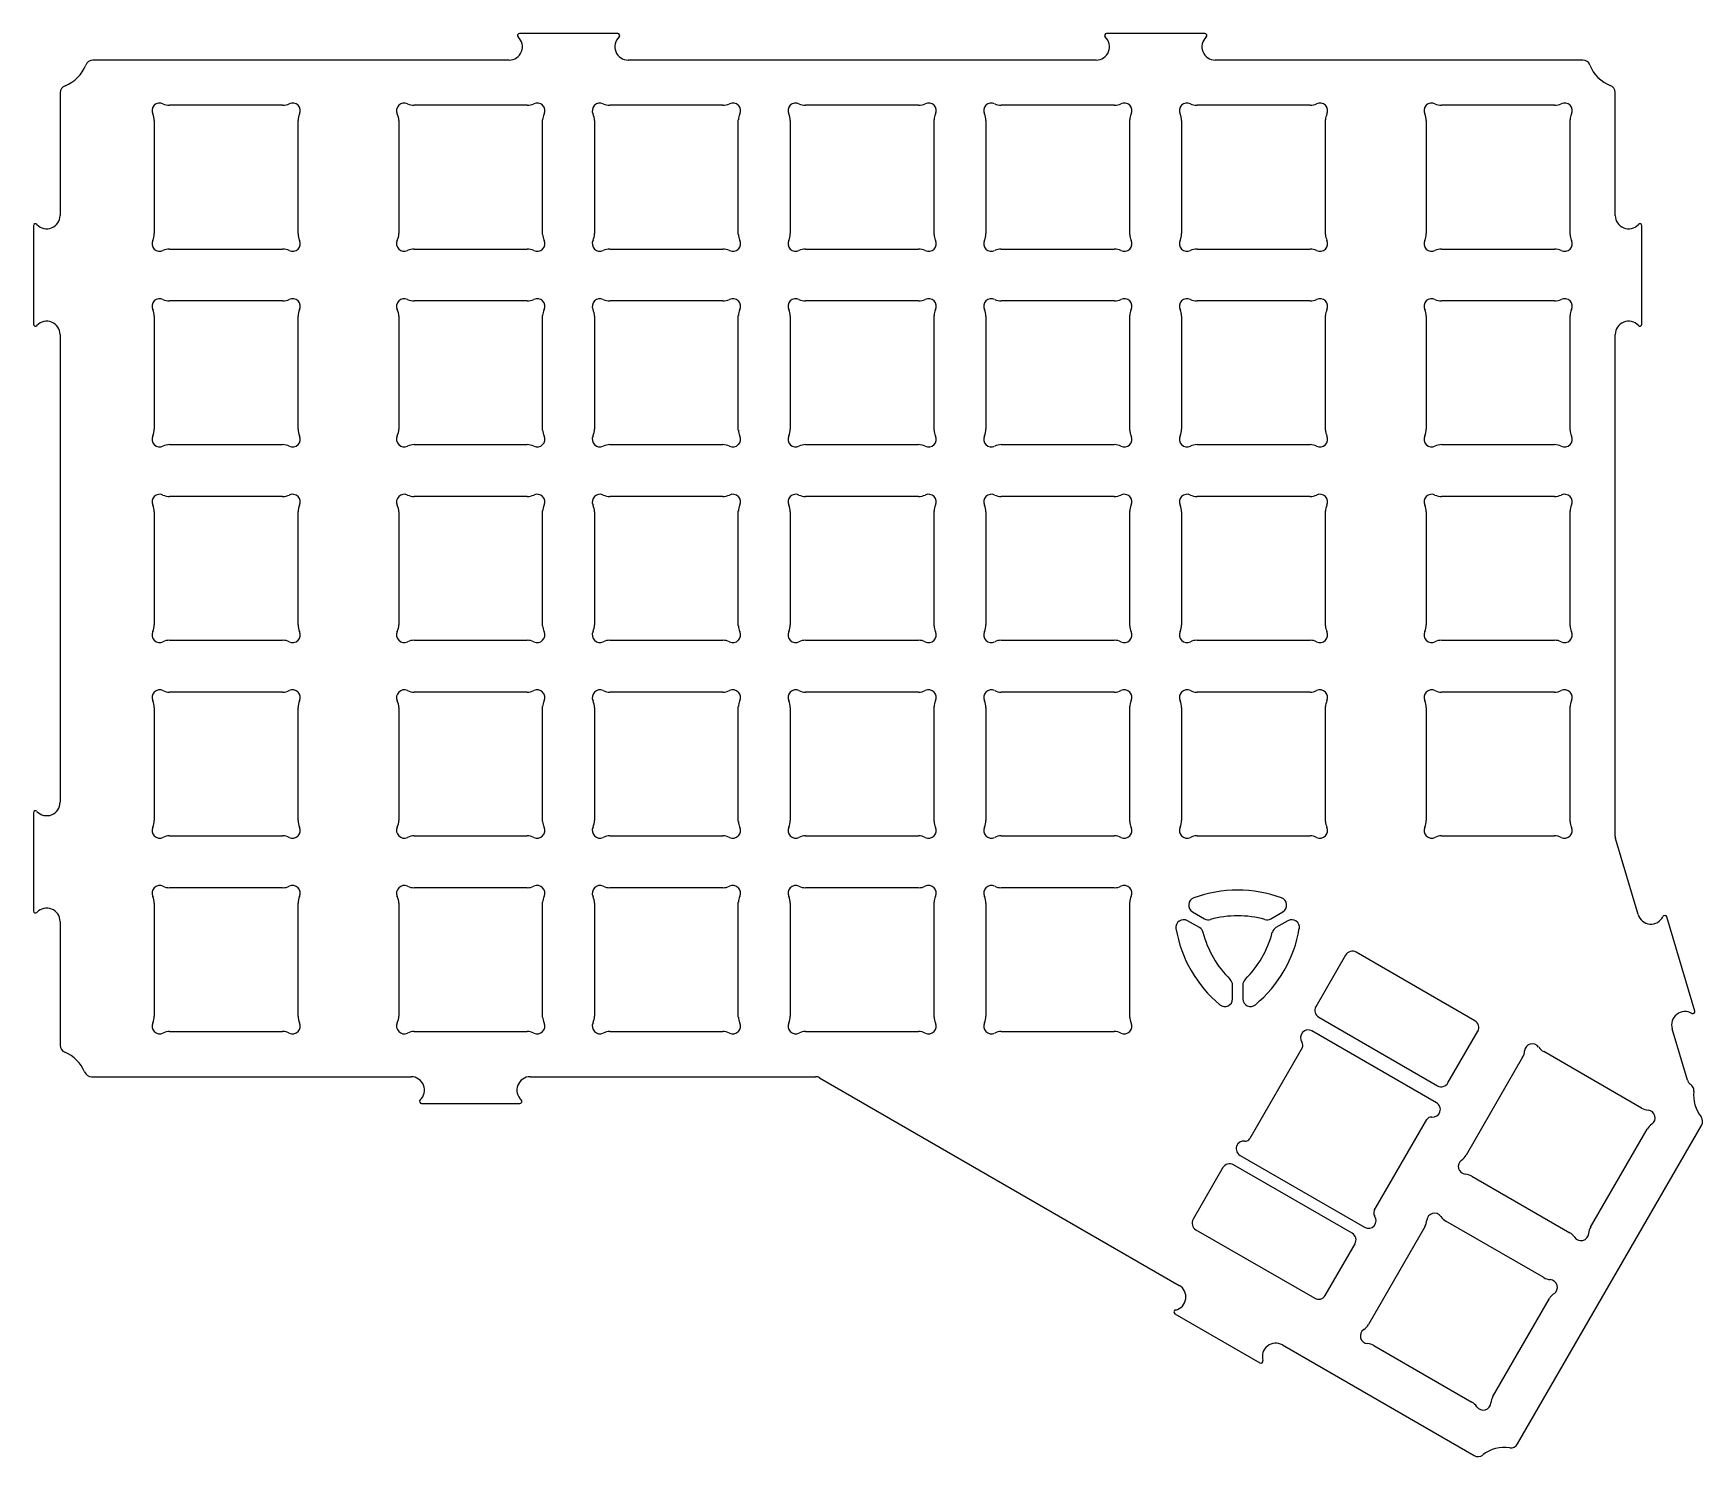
# Model space of a CAD drawing. Header units: millimetres. Extents: x -12 to 151, y -132 to 7.
import ezdxf

# ---------------------------------------------------------------- set-up
doc = ezdxf.new("R2010")
doc.units = ezdxf.units.MM

msp = doc.modelspace()

# ---------------------------------------------------------------- linework, layer by layer
at = {"color": 7, "linetype": 'Continuous', "lineweight": 25}
for p, q in [((45.12, 7), (35.56, 7)), ((102.27, 7), (92.71, 7)), ((34.54, 4.4), (-5.96, 4.4)), ((91.69, 4.4), (46.14, 4.4)), ((139.06, 4.4), (103.29, 4.4)), ((-9.16, 1.2), (-9.16, -10.73)), ((12.5, 0), (1.5, 0)), ((36.31, 0), (25.31, 0)), ((55.36, 0), (44.36, 0)), ((74.41, 0), (63.41, 0)), ((93.46, 0), (82.46, 0)), ((112.51, 0), (101.51, 0)), ((136.32, 0), (125.32, 0)), ((142.22, -10.73), (142.22, 1.23)), ((0, -1.5), (0, -12.5)), ((14, -12.5), (14, -1.5)), ((23.81, -1.5), (23.81, -12.5)), ((37.81, 0), (37.81, 0)), ((37.81, 0), (37.81, 0)), ((37.81, -12.59), (37.81, -1.41)), ((42.86, -1.5), (42.86, -12.5)), ((56.86, 0), (56.86, 0)), ((56.86, 0), (56.86, 0)), ((56.86, -12.59), (56.86, -1.41)), ((61.91, -1.5), (61.91, -12.5)), ((75.91, 0), (75.91, 0)), ((75.91, 0), (75.91, 0)), ((75.91, -12.59), (75.91, -1.41)), ((80.96, -1.5), (80.96, -12.5)), ((94.96, 0), (94.96, 0)), ((94.96, 0), (94.96, 0)), ((94.96, -12.59), (94.96, -1.41)), ((100.01, -1.5), (100.01, -12.5)), ((114.01, 0), (114.01, 0)), ((114.01, 0), (114.01, 0)), ((114.01, -12.59), (114.01, -1.41)), ((123.82, -1.5), (123.82, -12.5)), ((137.82, 0), (137.82, 0)), ((137.82, 0), (137.82, 0)), ((137.82, -12.59), (137.82, -1.41)), ((-11.76, -11.74), (-11.76, -21.31)), ((144.82, -21.31), (144.82, -11.74)), ((1.5, -14), (12.5, -14)), ((25.31, -14), (36.31, -14)), ((37.81, -14), (37.81, -14)), ((37.81, -14), (37.81, -14)), ((44.36, -14), (55.36, -14)), ((56.86, -14), (56.86, -14)), ((56.86, -14), (56.86, -14)), ((63.41, -14), (74.41, -14)), ((75.91, -14), (75.91, -14)), ((75.91, -14), (75.91, -14)), ((82.46, -14), (93.46, -14)), ((94.96, -14), (94.96, -14)), ((94.96, -14), (94.96, -14)), ((101.51, -14), (112.51, -14)), ((114.01, -14), (114.01, -14)), ((114.01, -14), (114.01, -14)), ((125.32, -14), (136.32, -14)), ((137.82, -14), (137.82, -14)), ((137.82, -14), (137.82, -14)), ((12.5, -19.05), (1.5, -19.05)), ((36.31, -19.05), (25.31, -19.05)), ((37.81, -19.05), (37.81, -19.05)), ((37.81, -19.05), (37.81, -19.05)), ((55.36, -19.05), (44.36, -19.05)), ((56.86, -19.05), (56.86, -19.05)), ((56.86, -19.05), (56.86, -19.05)), ((74.41, -19.05), (63.41, -19.05)), ((75.91, -19.05), (75.91, -19.05)), ((75.91, -19.05), (75.91, -19.05)), ((93.46, -19.05), (82.46, -19.05)), ((94.96, -19.05), (94.96, -19.05)), ((94.96, -19.05), (94.96, -19.05)), ((112.51, -19.05), (101.51, -19.05)), ((114.01, -19.05), (114.01, -19.05)), ((114.01, -19.05), (114.01, -19.05)), ((136.32, -19.05), (125.32, -19.05)), ((137.82, -19.05), (137.82, -19.05)), ((137.82, -19.05), (137.82, -19.05)), ((0, -20.55), (0, -31.55)), ((14, -31.55), (14, -20.55)), ((23.81, -20.55), (23.81, -31.55)), ((37.81, -31.64), (37.81, -20.46)), ((42.86, -20.55), (42.86, -31.55)), ((56.86, -31.64), (56.86, -20.46)), ((61.91, -20.55), (61.91, -31.55)), ((75.91, -31.64), (75.91, -20.46)), ((80.96, -20.55), (80.96, -31.55)), ((94.96, -31.64), (94.96, -20.46)), ((100.01, -20.55), (100.01, -31.55)), ((114.01, -31.64), (114.01, -20.46)), ((123.82, -20.55), (123.82, -31.55)), ((137.82, -31.64), (137.82, -20.46)), ((-9.16, -22.33), (-9.16, -67.88)), ((142.22, -71.19), (142.22, -22.33)), ((1.5, -33.05), (12.5, -33.05)), ((25.31, -33.05), (36.31, -33.05)), ((37.81, -33.05), (37.81, -33.05)), ((37.81, -33.05), (37.81, -33.05)), ((44.36, -33.05), (55.36, -33.05)), ((56.86, -33.05), (56.86, -33.05)), ((56.86, -33.05), (56.86, -33.05)), ((63.41, -33.05), (74.41, -33.05)), ((75.91, -33.05), (75.91, -33.05)), ((75.91, -33.05), (75.91, -33.05)), ((82.46, -33.05), (93.46, -33.05)), ((94.96, -33.05), (94.96, -33.05)), ((94.96, -33.05), (94.96, -33.05)), ((101.51, -33.05), (112.51, -33.05)), ((114.01, -33.05), (114.01, -33.05)), ((114.01, -33.05), (114.01, -33.05)), ((125.32, -33.05), (136.32, -33.05)), ((137.82, -33.05), (137.82, -33.05)), ((137.82, -33.05), (137.82, -33.05)), ((12.5, -38.1), (1.5, -38.1)), ((36.31, -38.1), (25.31, -38.1)), ((37.81, -38.1), (37.81, -38.1)), ((37.81, -38.1), (37.81, -38.1)), ((55.36, -38.1), (44.36, -38.1)), ((56.86, -38.1), (56.86, -38.1)), ((56.86, -38.1), (56.86, -38.1)), ((74.41, -38.1), (63.41, -38.1)), ((75.91, -38.1), (75.91, -38.1)), ((75.91, -38.1), (75.91, -38.1)), ((93.46, -38.1), (82.46, -38.1)), ((94.96, -38.1), (94.96, -38.1)), ((94.96, -38.1), (94.96, -38.1)), ((112.51, -38.1), (101.51, -38.1)), ((114.01, -38.1), (114.01, -38.1)), ((114.01, -38.1), (114.01, -38.1)), ((136.32, -38.1), (125.32, -38.1)), ((137.82, -38.1), (137.82, -38.1)), ((137.82, -38.1), (137.82, -38.1)), ((0, -39.6), (0, -50.6)), ((14, -50.6), (14, -39.6)), ((23.81, -39.6), (23.81, -50.6)), ((37.81, -50.69), (37.81, -39.51)), ((42.86, -39.6), (42.86, -50.6)), ((56.86, -50.69), (56.86, -39.51)), ((61.91, -39.6), (61.91, -50.6)), ((75.91, -50.69), (75.91, -39.51)), ((80.96, -39.6), (80.96, -50.6)), ((94.96, -50.69), (94.96, -39.51)), ((100.01, -39.6), (100.01, -50.6)), ((114.01, -50.69), (114.01, -39.51)), ((123.82, -39.6), (123.82, -50.6)), ((137.82, -50.69), (137.82, -39.51)), ((1.5, -52.1), (12.5, -52.1)), ((25.31, -52.1), (36.31, -52.1)), ((37.81, -52.1), (37.81, -52.1)), ((37.81, -52.1), (37.81, -52.1)), ((44.36, -52.1), (55.36, -52.1)), ((56.86, -52.1), (56.86, -52.1)), ((56.86, -52.1), (56.86, -52.1)), ((63.41, -52.1), (74.41, -52.1)), ((75.91, -52.1), (75.91, -52.1)), ((75.91, -52.1), (75.91, -52.1)), ((82.46, -52.1), (93.46, -52.1)), ((94.96, -52.1), (94.96, -52.1)), ((94.96, -52.1), (94.96, -52.1)), ((101.51, -52.1), (112.51, -52.1)), ((114.01, -52.1), (114.01, -52.1)), ((114.01, -52.1), (114.01, -52.1)), ((125.32, -52.1), (136.32, -52.1)), ((137.82, -52.1), (137.82, -52.1)), ((137.82, -52.1), (137.82, -52.1)), ((12.5, -57.15), (1.5, -57.15)), ((36.31, -57.15), (25.31, -57.15)), ((37.81, -57.15), (37.81, -57.15)), ((37.81, -57.15), (37.81, -57.15)), ((55.36, -57.15), (44.36, -57.15)), ((56.86, -57.15), (56.86, -57.15)), ((56.86, -57.15), (56.86, -57.15)), ((74.41, -57.15), (63.41, -57.15)), ((75.91, -57.15), (75.91, -57.15)), ((75.91, -57.15), (75.91, -57.15)), ((93.46, -57.15), (82.46, -57.15)), ((94.96, -57.15), (94.96, -57.15)), ((94.96, -57.15), (94.96, -57.15)), ((112.51, -57.15), (101.51, -57.15)), ((114.01, -57.15), (114.01, -57.15)), ((114.01, -57.15), (114.01, -57.15)), ((136.32, -57.15), (125.32, -57.15)), ((137.82, -57.15), (137.82, -57.15)), ((137.82, -57.15), (137.82, -57.15)), ((0, -58.65), (0, -69.65)), ((14, -69.65), (14, -58.65)), ((23.81, -58.65), (23.81, -69.65)), ((37.81, -69.74), (37.81, -58.56)), ((42.86, -58.65), (42.86, -69.65)), ((56.86, -69.74), (56.86, -58.56)), ((61.91, -58.65), (61.91, -69.65)), ((75.91, -69.74), (75.91, -58.56)), ((80.96, -58.65), (80.96, -69.65)), ((94.96, -69.74), (94.96, -58.56)), ((100.01, -58.65), (100.01, -69.65)), ((114.01, -69.74), (114.01, -58.56)), ((123.82, -58.65), (123.82, -69.65)), ((137.82, -69.74), (137.82, -58.56)), ((-11.76, -68.89), (-11.76, -78.46)), ((1.5, -71.15), (12.5, -71.15)), ((25.31, -71.15), (36.31, -71.15)), ((37.81, -71.15), (37.81, -71.15)), ((37.81, -71.15), (37.81, -71.15)), ((44.36, -71.15), (55.36, -71.15)), ((56.86, -71.15), (56.86, -71.15)), ((56.86, -71.15), (56.86, -71.15)), ((63.41, -71.15), (74.41, -71.15)), ((75.91, -71.15), (75.91, -71.15)), ((75.91, -71.15), (75.91, -71.15)), ((82.46, -71.15), (93.46, -71.15)), ((94.96, -71.15), (94.96, -71.15)), ((94.96, -71.15), (94.96, -71.15)), ((101.51, -71.15), (112.51, -71.15)), ((114.01, -71.15), (114.01, -71.15)), ((114.01, -71.15), (114.01, -71.15)), ((125.32, -71.15), (136.32, -71.15)), ((137.82, -71.15), (137.82, -71.15)), ((137.82, -71.15), (137.82, -71.15)), ((144.46, -78.81), (142.26, -71.41)), ((12.5, -76.2), (1.5, -76.2)), ((36.31, -76.2), (25.31, -76.2)), ((37.81, -76.2), (37.81, -76.2)), ((37.81, -76.2), (37.81, -76.2)), ((55.36, -76.2), (44.36, -76.2)), ((56.86, -76.2), (56.86, -76.2)), ((56.86, -76.2), (56.86, -76.2)), ((74.41, -76.2), (63.41, -76.2)), ((75.91, -76.2), (75.91, -76.2)), ((75.91, -76.2), (75.91, -76.2)), ((93.46, -76.2), (82.46, -76.2)), ((94.96, -76.2), (94.96, -76.2)), ((94.96, -76.2), (94.96, -76.2)), ((0, -77.7), (0, -88.7)), ((14, -88.7), (14, -77.7)), ((23.81, -77.7), (23.81, -88.7)), ((37.81, -88.79), (37.81, -77.61)), ((42.86, -77.7), (42.86, -88.7)), ((56.86, -88.79), (56.86, -77.61)), ((61.91, -77.7), (61.91, -88.7)), ((75.91, -88.79), (75.91, -77.61)), ((80.96, -77.7), (80.96, -88.7)), ((94.96, -88.79), (94.96, -77.61)), ((-9.16, -79.48), (-9.16, -91.53)), ((101.74, -80.08), (100.57, -79.41)), ((101.07, -78.54), (102.24, -79.21)), ((108.69, -79.21), (109.86, -78.54)), ((110.36, -79.41), (109.19, -80.08)), ((149.97, -88.21), (147.24, -79.04)), ((115.98, -82.76), (113.08, -87.78)), ((128.57, -89.16), (117.01, -82.48)), ((104.97, -87.02), (104.97, -85.67)), ((105.97, -85.67), (105.97, -87.02)), ((113.36, -88.8), (124.92, -95.48)), ((1.5, -90.2), (12.5, -90.2)), ((25.31, -90.2), (36.31, -90.2)), ((37.81, -90.2), (37.81, -90.2)), ((37.81, -90.2), (37.81, -90.2)), ((44.36, -90.2), (55.36, -90.2)), ((56.86, -90.2), (56.86, -90.2)), ((56.86, -90.2), (56.86, -90.2)), ((63.41, -90.2), (74.41, -90.2)), ((75.91, -90.2), (75.91, -90.2)), ((75.91, -90.2), (75.91, -90.2)), ((82.46, -90.2), (93.46, -90.2)), ((94.96, -90.2), (94.96, -90.2)), ((94.96, -90.2), (94.96, -90.2)), ((124.82, -97.14), (112.7, -90.14)), ((125.94, -95.2), (128.84, -90.18)), ((149.25, -94.93), (147.77, -89.93)), ((111.75, -91.78), (106.65, -100.62)), ((144.79, -97.66), (135.26, -92.16)), ((133.21, -92.71), (127.71, -102.24)), ((-6.09, -94.6), (25.01, -94.6)), ((36.61, -94.6), (64.38, -94.6)), ((64.75, -94.7), (99.78, -114.92)), ((26.03, -97.2), (35.59, -97.2)), ((118.77, -107.62), (123.88, -98.78)), ((132.72, -130.36), (150.63, -99.35)), ((139.83, -109.24), (145.33, -99.71)), ((105.7, -102.26), (117.82, -109.26)), ((104.03, -103.45), (101.13, -108.48)), ((116.62, -109.85), (105.06, -103.18)), ((128.26, -104.29), (137.79, -109.79)), ((135.26, -114.16), (125.73, -108.66)), ((101.41, -109.5), (112.97, -116.18)), ((123.69, -109.21), (118.19, -118.74)), ((113.99, -115.9), (116.89, -110.88)), ((130.31, -125.74), (135.81, -116.21)), ((99.36, -117.68), (107.64, -122.46)), ((109.82, -120.72), (128.48, -131.5)), ((118.73, -120.79), (128.26, -126.29))]:
    msp.add_line(p, q, dxfattribs=at)
for centre, radius, start, end in [((34.54, 5.7), 1.3, 270, 47.1666), ((35.56, 6.8), 0.2, 90, 227.1666), ((46.14, 5.7), 1.3, 132.8334, 270), ((45.12, 6.8), 0.2, 312.8334, 90), ((91.69, 5.7), 1.3, 270, 47.1666), ((92.71, 6.8), 0.2, 90, 227.1666), ((103.29, 5.7), 1.3, 132.8334, 270), ((102.27, 6.8), 0.2, 312.8334, 90), ((-9.9, 5.13), 3.45, 290.6764, 339.3767), ((-5.96, 3.65), 0.75, 90, 159.3767), ((139.06, 3.65), 0.75, 20.9946, 90), ((142.98, 5.15), 3.45, 200.9946, 249.0054), ((-8.41, 1.2), 0.75, 110.6764, 180), ((141.47, 1.23), 0.75, 0, 69.0054), ((0.53, -0.53), 0.75, 64.4712, 205.5288), ((1.5, 1.5), 1.5, 244.4712, 270), ((12.5, 1.5), 1.5, 270, 295.5288), ((13.47, -0.53), 0.75, 334.4712, 115.5288), ((24.34, -0.53), 0.75, 64.4712, 205.5288), ((25.31, 1.5), 1.5, 244.4712, 270), ((36.31, 1.5), 1.5, 270, 295.5288), ((37.28, -0.53), 0.75, 45, 115.5288), ((43.39, -0.53), 0.75, 64.4712, 205.5288), ((44.36, 1.5), 1.5, 244.4712, 270), ((55.36, 1.5), 1.5, 270, 295.5288), ((56.33, -0.53), 0.75, 45, 115.5288), ((62.44, -0.53), 0.75, 64.4712, 205.5288), ((63.41, 1.5), 1.5, 244.4712, 270), ((74.41, 1.5), 1.5, 270, 295.5288), ((75.38, -0.53), 0.75, 45, 115.5288), ((81.49, -0.53), 0.75, 64.4712, 205.5288), ((82.46, 1.5), 1.5, 244.4712, 270), ((93.46, 1.5), 1.5, 270, 295.5288), ((94.43, -0.53), 0.75, 45, 115.5288), ((100.54, -0.53), 0.75, 64.4712, 205.5288), ((101.51, 1.5), 1.5, 244.4712, 270), ((112.51, 1.5), 1.5, 270, 295.5288), ((113.48, -0.53), 0.75, 45, 115.5288), ((124.35, -0.53), 0.75, 64.4712, 205.5288), ((125.32, 1.5), 1.5, 244.4712, 270), ((136.32, 1.5), 1.5, 270, 295.5288), ((137.29, -0.53), 0.75, 45, 115.5288), ((-1.5, -1.5), 1.5, 0, 25.5288), ((15.5, -1.5), 1.5, 154.4712, 180), ((22.31, -1.5), 1.5, 0, 25.5288), ((37.28, -0.53), 0.75, 334.4712, 44.7293), ((39.31, -1.5), 1.5, 154.4712, 176.6916), ((41.36, -1.5), 1.5, 0, 25.5288), ((56.33, -0.53), 0.75, 334.4712, 44.7293), ((58.36, -1.5), 1.5, 154.4712, 176.6916), ((60.41, -1.5), 1.5, 0, 25.5288), ((75.38, -0.53), 0.75, 334.4712, 44.7293), ((77.41, -1.5), 1.5, 154.4712, 176.6916), ((79.46, -1.5), 1.5, 360, 25.5288), ((94.43, -0.53), 0.75, 334.4712, 44.7293), ((96.46, -1.5), 1.5, 154.4712, 176.6916), ((98.51, -1.5), 1.5, 360, 25.5288), ((113.48, -0.53), 0.75, 334.4712, 44.7293), ((115.51, -1.5), 1.5, 154.4712, 176.6916), ((122.32, -1.5), 1.5, 360, 25.5288), ((137.29, -0.53), 0.75, 334.4712, 44.7293), ((139.32, -1.5), 1.5, 154.4712, 176.6916), ((-10.46, -10.73), 1.3, 222.8334, 0), ((143.52, -10.73), 1.3, 180, 317.1666), ((-11.56, -11.74), 0.2, 42.8334, 180), ((-1.5, -12.5), 1.5, 334.4712, 0), ((15.5, -12.5), 1.5, 180, 205.5288), ((22.31, -12.5), 1.5, 334.4712, 0), ((39.31, -12.5), 1.5, 183.3084, 205.5288), ((41.36, -12.5), 1.5, 334.4712, 0), ((58.36, -12.5), 1.5, 183.3084, 205.5288), ((60.41, -12.5), 1.5, 334.4712, 0), ((77.41, -12.5), 1.5, 183.3084, 205.5288), ((79.46, -12.5), 1.5, 334.4712, 0), ((96.46, -12.5), 1.5, 183.3084, 205.5288), ((98.51, -12.5), 1.5, 334.4712, 0), ((115.51, -12.5), 1.5, 183.3084, 205.5288), ((122.32, -12.5), 1.5, 334.4712, 0), ((139.32, -12.5), 1.5, 183.3084, 205.5288), ((144.62, -11.74), 0.2, 360, 137.1666), ((0.53, -13.47), 0.75, 154.4712, 295.5288), ((1.5, -15.5), 1.5, 90, 115.5288), ((12.5, -15.5), 1.5, 64.4712, 90), ((13.47, -13.47), 0.75, 244.4712, 25.5288), ((24.34, -13.47), 0.75, 154.4712, 295.5288), ((25.31, -15.5), 1.5, 90, 115.5288), ((36.31, -15.5), 1.5, 64.4712, 90), ((37.28, -13.47), 0.75, 244.4712, 315), ((37.28, -13.47), 0.75, 315.2707, 25.5288), ((43.39, -13.47), 0.75, 154.4712, 295.5288), ((44.36, -15.5), 1.5, 90, 115.5288), ((55.36, -15.5), 1.5, 64.4712, 90), ((56.33, -13.47), 0.75, 244.4712, 315), ((56.33, -13.47), 0.75, 315.2707, 25.5288), ((62.44, -13.47), 0.75, 154.4712, 295.5288), ((63.41, -15.5), 1.5, 90, 115.5288), ((74.41, -15.5), 1.5, 64.4712, 90), ((75.38, -13.47), 0.75, 244.4712, 315), ((75.38, -13.47), 0.75, 315.2707, 25.5288), ((81.49, -13.47), 0.75, 154.4712, 295.5288), ((82.46, -15.5), 1.5, 90, 115.5288), ((93.46, -15.5), 1.5, 64.4712, 90), ((94.43, -13.47), 0.75, 244.4712, 315), ((94.43, -13.47), 0.75, 315.2707, 25.5288), ((100.54, -13.47), 0.75, 154.4712, 295.5288), ((101.51, -15.5), 1.5, 90, 115.5288), ((112.51, -15.5), 1.5, 64.4712, 90), ((113.48, -13.47), 0.75, 244.4712, 315), ((113.48, -13.47), 0.75, 315.2707, 25.5288), ((124.35, -13.47), 0.75, 154.4712, 295.5288), ((125.32, -15.5), 1.5, 90, 115.5288), ((136.32, -15.5), 1.5, 64.4712, 90), ((137.29, -13.47), 0.75, 244.4712, 315), ((137.29, -13.47), 0.75, 315.2707, 25.5288), ((0.53, -19.58), 0.75, 64.4712, 205.5288), ((1.5, -17.55), 1.5, 244.4712, 270), ((12.5, -17.55), 1.5, 270, 295.5288), ((13.47, -19.58), 0.75, 334.4712, 115.5288), ((24.34, -19.58), 0.75, 64.4712, 205.5288), ((25.31, -17.55), 1.5, 244.4712, 270), ((36.31, -17.55), 1.5, 270, 295.5288), ((37.28, -19.58), 0.75, 45, 115.5288), ((37.28, -19.58), 0.75, 334.4712, 44.7293), ((43.39, -19.58), 0.75, 64.4712, 205.5288), ((44.36, -17.55), 1.5, 244.4712, 270), ((55.36, -17.55), 1.5, 270, 295.5288), ((56.33, -19.58), 0.75, 45, 115.5288), ((56.33, -19.58), 0.75, 334.4712, 44.7293), ((62.44, -19.58), 0.75, 64.4712, 205.5288), ((63.41, -17.55), 1.5, 244.4712, 270), ((74.41, -17.55), 1.5, 270, 295.5288), ((75.38, -19.58), 0.75, 45, 115.5288), ((75.38, -19.58), 0.75, 334.4712, 44.7293), ((81.49, -19.58), 0.75, 64.4712, 205.5288), ((82.46, -17.55), 1.5, 244.4712, 270), ((93.46, -17.55), 1.5, 270, 295.5288), ((94.43, -19.58), 0.75, 45, 115.5288), ((94.43, -19.58), 0.75, 334.4712, 44.7293), ((100.54, -19.58), 0.75, 64.4712, 205.5288), ((101.51, -17.55), 1.5, 244.4712, 270), ((112.51, -17.55), 1.5, 270, 295.5288), ((113.48, -19.58), 0.75, 45, 115.5288), ((113.48, -19.58), 0.75, 334.4712, 44.7293), ((124.35, -19.58), 0.75, 64.4712, 205.5288), ((125.32, -17.55), 1.5, 244.4712, 270), ((136.32, -17.55), 1.5, 270, 295.5288), ((137.29, -19.58), 0.75, 45, 115.5288), ((137.29, -19.58), 0.75, 334.4712, 44.7293), ((-10.46, -22.33), 1.3, 0, 137.1666), ((-1.5, -20.55), 1.5, 0, 25.5288), ((15.5, -20.55), 1.5, 154.4712, 180), ((22.31, -20.55), 1.5, 0, 25.5288), ((39.31, -20.55), 1.5, 154.4712, 176.6916), ((41.36, -20.55), 1.5, 360, 25.5288), ((58.36, -20.55), 1.5, 154.4712, 176.6916), ((60.41, -20.55), 1.5, 360, 25.5288), ((77.41, -20.55), 1.5, 154.4712, 176.6916), ((79.46, -20.55), 1.5, 360, 25.5288), ((96.46, -20.55), 1.5, 154.4712, 176.6916), ((98.51, -20.55), 1.5, 360, 25.5288), ((115.51, -20.55), 1.5, 154.4712, 176.6916), ((122.32, -20.55), 1.5, 360, 25.5288), ((139.32, -20.55), 1.5, 154.4712, 176.6916), ((143.52, -22.33), 1.3, 42.8334, 180), ((-11.56, -21.31), 0.2, 180, 317.1666), ((144.62, -21.31), 0.2, 222.8334, 0), ((0.53, -32.52), 0.75, 154.4712, 295.5288), ((-1.5, -31.55), 1.5, 334.4712, 0), ((13.47, -32.52), 0.75, 244.4712, 25.5288), ((15.5, -31.55), 1.5, 180, 205.5288), ((24.34, -32.52), 0.75, 154.4712, 295.5288), ((22.31, -31.55), 1.5, 334.4712, 0), ((39.31, -31.55), 1.5, 183.3084, 205.5288), ((37.28, -32.52), 0.75, 315.2707, 25.5288), ((43.39, -32.52), 0.75, 154.4712, 295.5288), ((41.36, -31.55), 1.5, 334.4712, 0), ((58.36, -31.55), 1.5, 183.3084, 205.5288), ((56.33, -32.52), 0.75, 315.2707, 25.5288), ((62.44, -32.52), 0.75, 154.4712, 295.5288), ((60.41, -31.55), 1.5, 334.4712, 0), ((77.41, -31.55), 1.5, 183.3084, 205.5288), ((75.38, -32.52), 0.75, 315.2707, 25.5288), ((81.49, -32.52), 0.75, 154.4712, 295.5288), ((79.46, -31.55), 1.5, 334.4712, 0), ((96.46, -31.55), 1.5, 183.3084, 205.5288), ((94.43, -32.52), 0.75, 315.2707, 25.5288), ((100.54, -32.52), 0.75, 154.4712, 295.5288), ((98.51, -31.55), 1.5, 334.4712, 0), ((115.51, -31.55), 1.5, 183.3084, 205.5288), ((113.48, -32.52), 0.75, 315.2707, 25.5288), ((124.35, -32.52), 0.75, 154.4712, 295.5288), ((122.32, -31.55), 1.5, 334.4712, 0), ((139.32, -31.55), 1.5, 183.3084, 205.5288), ((137.29, -32.52), 0.75, 315.2707, 25.5288), ((1.5, -34.55), 1.5, 90, 115.5288), ((12.5, -34.55), 1.5, 64.4712, 90), ((25.31, -34.55), 1.5, 90, 115.5288), ((36.31, -34.55), 1.5, 64.4712, 90), ((37.28, -32.52), 0.75, 244.4712, 315), ((44.36, -34.55), 1.5, 90, 115.5288), ((55.36, -34.55), 1.5, 64.4712, 90), ((56.33, -32.52), 0.75, 244.4712, 315), ((63.41, -34.55), 1.5, 90, 115.5288), ((74.41, -34.55), 1.5, 64.4712, 90), ((75.38, -32.52), 0.75, 244.4712, 315), ((82.46, -34.55), 1.5, 90, 115.5288), ((93.46, -34.55), 1.5, 64.4712, 90), ((94.43, -32.52), 0.75, 244.4712, 315), ((101.51, -34.55), 1.5, 90, 115.5288), ((112.51, -34.55), 1.5, 64.4712, 90), ((113.48, -32.52), 0.75, 244.4712, 315), ((125.32, -34.55), 1.5, 90, 115.5288), ((136.32, -34.55), 1.5, 64.4712, 90), ((137.29, -32.52), 0.75, 244.4712, 315), ((0.53, -38.63), 0.75, 64.4712, 205.5288), ((-1.5, -39.6), 1.5, 0, 25.5288), ((1.5, -36.6), 1.5, 244.4712, 270), ((12.5, -36.6), 1.5, 270, 295.5288), ((13.47, -38.63), 0.75, 334.4712, 115.5288), ((15.5, -39.6), 1.5, 154.4712, 180), ((24.34, -38.63), 0.75, 64.4712, 205.5288), ((22.31, -39.6), 1.5, 0, 25.5288), ((25.31, -36.6), 1.5, 244.4712, 270), ((36.31, -36.6), 1.5, 270, 295.5288), ((37.28, -38.63), 0.75, 45, 115.5288), ((37.28, -38.63), 0.75, 334.4712, 44.7293), ((39.31, -39.6), 1.5, 154.4712, 176.6916), ((43.39, -38.63), 0.75, 64.4712, 205.5288), ((41.36, -39.6), 1.5, 360, 25.5288), ((44.36, -36.6), 1.5, 244.4712, 270), ((55.36, -36.6), 1.5, 270, 295.5288), ((56.33, -38.63), 0.75, 45, 115.5288), ((56.33, -38.63), 0.75, 334.4712, 44.7293), ((58.36, -39.6), 1.5, 154.4712, 176.6916), ((62.44, -38.63), 0.75, 64.4712, 205.5288), ((60.41, -39.6), 1.5, 360, 25.5288), ((63.41, -36.6), 1.5, 244.4712, 270), ((74.41, -36.6), 1.5, 270, 295.5288), ((75.38, -38.63), 0.75, 45, 115.5288), ((75.38, -38.63), 0.75, 334.4712, 44.7293), ((77.41, -39.6), 1.5, 154.4712, 176.6916), ((81.49, -38.63), 0.75, 64.4712, 205.5288), ((79.46, -39.6), 1.5, 360, 25.5288), ((82.46, -36.6), 1.5, 244.4712, 270), ((93.46, -36.6), 1.5, 270, 295.5288), ((94.43, -38.63), 0.75, 45, 115.5288), ((94.43, -38.63), 0.75, 334.4712, 44.7293), ((96.46, -39.6), 1.5, 154.4712, 176.6916), ((100.54, -38.63), 0.75, 64.4712, 205.5288), ((98.51, -39.6), 1.5, 360, 25.5288), ((101.51, -36.6), 1.5, 244.4712, 270), ((112.51, -36.6), 1.5, 270, 295.5288), ((113.48, -38.63), 0.75, 45, 115.5288), ((113.48, -38.63), 0.75, 334.4712, 44.7293), ((115.51, -39.6), 1.5, 154.4712, 176.6916), ((124.35, -38.63), 0.75, 64.4712, 205.5288), ((122.32, -39.6), 1.5, 360, 25.5288), ((125.32, -36.6), 1.5, 244.4712, 270), ((136.32, -36.6), 1.5, 270, 295.5288), ((137.29, -38.63), 0.75, 45, 115.5288), ((137.29, -38.63), 0.75, 334.4712, 44.7293), ((139.32, -39.6), 1.5, 154.4712, 176.6916), ((0.53, -51.57), 0.75, 154.4712, 295.5288), ((-1.5, -50.6), 1.5, 334.4712, 0), ((13.47, -51.57), 0.75, 244.4712, 25.5288), ((15.5, -50.6), 1.5, 180, 205.5288), ((24.34, -51.57), 0.75, 154.4712, 295.5288), ((22.31, -50.6), 1.5, 334.4712, 0), ((39.31, -50.6), 1.5, 183.3084, 205.5288), ((37.28, -51.57), 0.75, 315.2707, 25.5288), ((43.39, -51.57), 0.75, 154.4712, 295.5288), ((41.36, -50.6), 1.5, 334.4712, 0), ((58.36, -50.6), 1.5, 183.3084, 205.5288), ((56.33, -51.57), 0.75, 315.2707, 25.5288), ((62.44, -51.57), 0.75, 154.4712, 295.5288), ((60.41, -50.6), 1.5, 334.4712, 0), ((77.41, -50.6), 1.5, 183.3084, 205.5288), ((75.38, -51.57), 0.75, 315.2707, 25.5288), ((81.49, -51.57), 0.75, 154.4712, 295.5288), ((79.46, -50.6), 1.5, 334.4712, 0), ((96.46, -50.6), 1.5, 183.3084, 205.5288), ((94.43, -51.57), 0.75, 315.2707, 25.5288), ((100.54, -51.57), 0.75, 154.4712, 295.5288), ((98.51, -50.6), 1.5, 334.4712, 0), ((115.51, -50.6), 1.5, 183.3084, 205.5288), ((113.48, -51.57), 0.75, 315.2707, 25.5288), ((124.35, -51.57), 0.75, 154.4712, 295.5288), ((122.32, -50.6), 1.5, 334.4712, 0), ((139.32, -50.6), 1.5, 183.3084, 205.5288), ((137.29, -51.57), 0.75, 315.2707, 25.5288), ((1.5, -53.6), 1.5, 90, 115.5288), ((12.5, -53.6), 1.5, 64.4712, 90), ((25.31, -53.6), 1.5, 90, 115.5288), ((36.31, -53.6), 1.5, 64.4712, 90), ((37.28, -51.57), 0.75, 244.4712, 315), ((44.36, -53.6), 1.5, 90, 115.5288), ((55.36, -53.6), 1.5, 64.4712, 90), ((56.33, -51.57), 0.75, 244.4712, 315), ((63.41, -53.6), 1.5, 90, 115.5288), ((74.41, -53.6), 1.5, 64.4712, 90), ((75.38, -51.57), 0.75, 244.4712, 315), ((82.46, -53.6), 1.5, 90, 115.5288), ((93.46, -53.6), 1.5, 64.4712, 90), ((94.43, -51.57), 0.75, 244.4712, 315), ((101.51, -53.6), 1.5, 90, 115.5288), ((112.51, -53.6), 1.5, 64.4712, 90), ((113.48, -51.57), 0.75, 244.4712, 315), ((125.32, -53.6), 1.5, 90, 115.5288), ((136.32, -53.6), 1.5, 64.4712, 90), ((137.29, -51.57), 0.75, 244.4712, 315), ((0.53, -57.68), 0.75, 64.4712, 205.5288), ((-1.5, -58.65), 1.5, 0, 25.5288), ((1.5, -55.65), 1.5, 244.4712, 270), ((12.5, -55.65), 1.5, 270, 295.5288), ((13.47, -57.68), 0.75, 334.4712, 115.5288), ((15.5, -58.65), 1.5, 154.4712, 180), ((24.34, -57.68), 0.75, 64.4712, 205.5288), ((22.31, -58.65), 1.5, 0, 25.5288), ((25.31, -55.65), 1.5, 244.4712, 270), ((36.31, -55.65), 1.5, 270, 295.5288), ((37.28, -57.68), 0.75, 45, 115.5288), ((37.28, -57.68), 0.75, 334.4712, 44.7293), ((39.31, -58.65), 1.5, 154.4712, 176.6916), ((43.39, -57.68), 0.75, 64.4712, 205.5288), ((41.36, -58.65), 1.5, 360, 25.5288), ((44.36, -55.65), 1.5, 244.4712, 270), ((55.36, -55.65), 1.5, 270, 295.5288), ((56.33, -57.68), 0.75, 45, 115.5288), ((56.33, -57.68), 0.75, 334.4712, 44.7293), ((58.36, -58.65), 1.5, 154.4712, 176.6916), ((62.44, -57.68), 0.75, 64.4712, 205.5288), ((60.41, -58.65), 1.5, 360, 25.5288), ((63.41, -55.65), 1.5, 244.4712, 270), ((74.41, -55.65), 1.5, 270, 295.5288), ((75.38, -57.68), 0.75, 45, 115.5288), ((75.38, -57.68), 0.75, 334.4712, 44.7293), ((77.41, -58.65), 1.5, 154.4712, 176.6916), ((81.49, -57.68), 0.75, 64.4712, 205.5288), ((79.46, -58.65), 1.5, 360, 25.5288), ((82.46, -55.65), 1.5, 244.4712, 270), ((93.46, -55.65), 1.5, 270, 295.5288), ((94.43, -57.68), 0.75, 45, 115.5288), ((94.43, -57.68), 0.75, 334.4712, 44.7293), ((96.46, -58.65), 1.5, 154.4712, 176.6916), ((100.54, -57.68), 0.75, 64.4712, 205.5288), ((98.51, -58.65), 1.5, 360, 25.5288), ((101.51, -55.65), 1.5, 244.4712, 270), ((112.51, -55.65), 1.5, 270, 295.5288), ((113.48, -57.68), 0.75, 45, 115.5288), ((113.48, -57.68), 0.75, 334.4712, 44.7293), ((115.51, -58.65), 1.5, 154.4712, 176.6916), ((124.35, -57.68), 0.75, 64.4712, 205.5288), ((122.32, -58.65), 1.5, 360, 25.5288), ((125.32, -55.65), 1.5, 244.4712, 270), ((136.32, -55.65), 1.5, 270, 295.5288), ((137.29, -57.68), 0.75, 45, 115.5288), ((137.29, -57.68), 0.75, 334.4712, 44.7293), ((139.32, -58.65), 1.5, 154.4712, 176.6916), ((-10.46, -67.88), 1.3, 222.8334, 360), ((-11.56, -68.89), 0.2, 42.8334, 180), ((-1.5, -69.65), 1.5, 334.4712, 0), ((15.5, -69.65), 1.5, 180, 205.5288), ((22.31, -69.65), 1.5, 334.4712, 0), ((39.31, -69.65), 1.5, 183.3084, 205.5288), ((41.36, -69.65), 1.5, 334.4712, 0), ((58.36, -69.65), 1.5, 183.3084, 205.5288), ((60.41, -69.65), 1.5, 334.4712, 0), ((77.41, -69.65), 1.5, 183.3084, 205.5288), ((79.46, -69.65), 1.5, 334.4712, 360), ((96.46, -69.65), 1.5, 183.3084, 205.5288), ((98.51, -69.65), 1.5, 334.4712, 360), ((115.51, -69.65), 1.5, 183.3084, 205.5288), ((122.32, -69.65), 1.5, 334.4712, 360), ((139.32, -69.65), 1.5, 183.3084, 205.5288), ((0.53, -70.62), 0.75, 154.4712, 295.5288), ((1.5, -72.65), 1.5, 90, 115.5288), ((12.5, -72.65), 1.5, 64.4712, 90), ((13.47, -70.62), 0.75, 244.4712, 25.5288), ((24.34, -70.62), 0.75, 154.4712, 295.5288), ((25.31, -72.65), 1.5, 90, 115.5288), ((36.31, -72.65), 1.5, 64.4712, 90), ((37.28, -70.62), 0.75, 244.4712, 315), ((37.28, -70.62), 0.75, 315.2707, 25.5288), ((43.39, -70.62), 0.75, 154.4712, 295.5288), ((44.36, -72.65), 1.5, 90, 115.5288), ((55.36, -72.65), 1.5, 64.4712, 90), ((56.33, -70.62), 0.75, 244.4712, 315), ((56.33, -70.62), 0.75, 315.2707, 25.5288), ((62.44, -70.62), 0.75, 154.4712, 295.5288), ((63.41, -72.65), 1.5, 90, 115.5288), ((74.41, -72.65), 1.5, 64.4712, 90), ((75.38, -70.62), 0.75, 244.4712, 315), ((75.38, -70.62), 0.75, 315.2707, 25.5288), ((81.49, -70.62), 0.75, 154.4712, 295.5288), ((82.46, -72.65), 1.5, 90, 115.5288), ((93.46, -72.65), 1.5, 64.4712, 90), ((94.43, -70.62), 0.75, 244.4712, 315), ((94.43, -70.62), 0.75, 315.2707, 25.5288), ((100.54, -70.62), 0.75, 154.4712, 295.5288), ((101.51, -72.65), 1.5, 90, 115.5288), ((112.51, -72.65), 1.5, 64.4712, 90), ((113.48, -70.62), 0.75, 244.4712, 315), ((113.48, -70.62), 0.75, 315.2707, 25.5288), ((124.35, -70.62), 0.75, 154.4712, 295.5288), ((125.32, -72.65), 1.5, 90, 115.5288), ((136.32, -72.65), 1.5, 64.4712, 90), ((137.29, -70.62), 0.75, 244.4712, 315), ((137.29, -70.62), 0.75, 315.2707, 25.5288), ((142.97, -71.19), 0.75, 180, 196.5691), ((0.53, -76.73), 0.75, 64.4712, 205.5288), ((1.5, -74.7), 1.5, 244.4712, 270), ((12.5, -74.7), 1.5, 270, 295.5288), ((13.47, -76.73), 0.75, 334.4712, 115.5288), ((24.34, -76.73), 0.75, 64.4712, 205.5288), ((25.31, -74.7), 1.5, 244.4712, 270), ((36.31, -74.7), 1.5, 270, 295.5288), ((37.28, -76.73), 0.75, 45, 115.5288), ((37.28, -76.73), 0.75, 334.4712, 44.7293), ((43.39, -76.73), 0.75, 64.4712, 205.5288), ((44.36, -74.7), 1.5, 244.4712, 270), ((55.36, -74.7), 1.5, 270, 295.5288), ((56.33, -76.73), 0.75, 45, 115.5288), ((56.33, -76.73), 0.75, 334.4712, 44.7293), ((62.44, -76.73), 0.75, 64.4712, 205.5288), ((63.41, -74.7), 1.5, 244.4712, 270), ((74.41, -74.7), 1.5, 270, 295.5288), ((75.38, -76.73), 0.75, 45, 115.5288), ((75.38, -76.73), 0.75, 334.4712, 44.7293), ((81.49, -76.73), 0.75, 64.4712, 205.5288), ((82.46, -74.7), 1.5, 244.4712, 270), ((93.46, -74.7), 1.5, 270, 295.5288), ((94.43, -76.73), 0.75, 45, 115.5288), ((94.43, -76.73), 0.75, 334.4712, 44.7293), ((-1.5, -77.7), 1.5, 0, 25.5288), ((15.5, -77.7), 1.5, 154.4712, 180), ((22.31, -77.7), 1.5, 0, 25.5288), ((39.31, -77.7), 1.5, 154.4712, 176.6916), ((41.36, -77.7), 1.5, 0, 25.5288), ((58.36, -77.7), 1.5, 154.4712, 176.6916), ((60.41, -77.7), 1.5, 0, 25.5288), ((77.41, -77.7), 1.5, 154.4712, 176.6916), ((79.46, -77.7), 1.5, 360, 25.5288), ((96.46, -77.7), 1.5, 154.4712, 176.6916), ((101.45, -77.89), 0.75, 110.2227, 240), ((105.47, -88.8), 12.37, 69.7773, 110.2227), ((109.49, -77.89), 0.75, 300, 69.7773), ((-11.56, -78.46), 0.2, 180, 317.1666), ((-10.46, -79.48), 1.3, 360, 137.1666), ((100.2, -80.06), 0.75, 60, 189.7773), ((102.62, -78.57), 0.75, 240, 285.5705), ((105.47, -88.8), 9.87, 74.4295, 105.5705), ((108.32, -78.57), 0.75, 254.4295, 300), ((110.74, -80.06), 0.75, 350.2227, 120), ((145.7, -78.44), 1.3, 196.5691, 333.7357), ((147.05, -79.1), 0.2, 16.5691, 153.7357), ((111.65, -78.08), 12.37, 189.7773, 230.2227), ((101.37, -80.73), 0.75, 14.4295, 60), ((111.65, -78.08), 9.87, 194.4295, 225.5705), ((99.28, -78.08), 9.87, 314.4295, 345.5705), ((99.28, -78.08), 12.37, 309.7773, 350.2227), ((109.57, -80.73), 0.75, 120, 165.5705), ((116.63, -83.13), 0.75, 60, 150), ((104.22, -85.67), 0.75, 0, 45.5705), ((106.72, -85.67), 0.75, 134.4295, 180), ((104.22, -87.02), 0.75, 230.2227, 0), ((106.72, -87.02), 0.75, 180, 309.7773), ((0.53, -89.67), 0.75, 154.4712, 295.5288), ((-1.5, -88.7), 1.5, 334.4712, 0), ((13.47, -89.67), 0.75, 244.4712, 25.5288), ((15.5, -88.7), 1.5, 180, 205.5288), ((24.34, -89.67), 0.75, 154.4712, 295.5288), ((22.31, -88.7), 1.5, 334.4712, 0), ((39.31, -88.7), 1.5, 183.3084, 205.5288), ((37.28, -89.67), 0.75, 315.2707, 25.5288), ((43.39, -89.67), 0.75, 154.4712, 295.5288), ((41.36, -88.7), 1.5, 334.4712, 0), ((58.36, -88.7), 1.5, 183.3084, 205.5288), ((56.33, -89.67), 0.75, 315.2707, 25.5288), ((62.44, -89.67), 0.75, 154.4712, 295.5288), ((60.41, -88.7), 1.5, 334.4712, 0), ((77.41, -88.7), 1.5, 183.3084, 205.5288), ((75.38, -89.67), 0.75, 315.2707, 25.5288), ((81.49, -89.67), 0.75, 154.4712, 295.5288), ((79.46, -88.7), 1.5, 334.4712, 360), ((96.46, -88.7), 1.5, 183.3084, 205.5288), ((94.43, -89.67), 0.75, 315.2707, 25.5288), ((113.73, -88.15), 0.75, 150, 240), ((128.19, -89.81), 0.75, 330, 60), ((149.01, -89.56), 1.3, 59.4025, 196.5691), ((149.78, -88.26), 0.2, 239.4025, 16.5691), ((1.5, -91.7), 1.5, 90, 115.5288), ((12.5, -91.7), 1.5, 64.4712, 90), ((25.31, -91.7), 1.5, 90, 115.5288), ((36.31, -91.7), 1.5, 64.4712, 90), ((37.28, -89.67), 0.75, 244.4712, 315), ((44.36, -91.7), 1.5, 90, 115.5288), ((55.36, -91.7), 1.5, 64.4712, 90), ((56.33, -89.67), 0.75, 244.4712, 315), ((63.41, -91.7), 1.5, 90, 115.5288), ((74.41, -91.7), 1.5, 64.4712, 90), ((75.38, -89.67), 0.75, 244.4712, 315), ((82.46, -91.7), 1.5, 90, 115.5288), ((93.46, -91.7), 1.5, 64.4712, 90), ((94.43, -89.67), 0.75, 244.4712, 315), ((112.33, -90.79), 0.75, 60, 216.4218), ((-8.41, -91.53), 0.75, 180, 248.0071), ((-9.99, -95.42), 3.45, 21.9929, 68.0071), ((111.32, -91.53), 0.5, 330, 36.4218), ((131.91, -91.96), 1.5, 330, 355.5288), ((134.15, -92.14), 0.75, 34.4712, 175.5288), ((136.01, -90.86), 1.5, 214.4712, 240), ((-6.09, -93.85), 0.75, 201.9929, 270), ((25.01, -95.9), 1.3, 312.8334, 90), ((36.61, -95.9), 1.3, 90, 227.1666), ((64.38, -95.35), 0.75, 60, 90), ((125.29, -94.83), 0.75, 240, 330), ((149.97, -94.71), 0.75, 196.5691, 235.5142), ((149.12, -95.95), 0.75, 353.8401, 55.5142), ((26.03, -97), 0.2, 132.8334, 270), ((35.59, -97), 0.2, 270, 47.1666), ((124.45, -97.79), 0.75, 263.5782, 60), ((153.3, -96.4), 3.45, 173.8401, 217.7566), ((124.31, -99.03), 0.5, 83.5782, 150), ((145.54, -96.36), 1.5, 240, 265.5288), ((145.36, -98.61), 0.75, 304.4712, 85.5288), ((149.98, -98.97), 0.75, 330, 37.7566), ((106.22, -100.37), 0.5, 263.5782, 330), ((146.63, -100.46), 1.5, 124.4712, 150), ((106.08, -101.61), 0.75, 83.5782, 240), ((126.41, -101.49), 1.5, 304.4712, 330), ((104.68, -103.83), 0.75, 60, 150), ((127.69, -103.34), 0.75, 124.4712, 265.5288), ((127.51, -105.59), 1.5, 60, 85.5288), ((101.78, -108.85), 0.75, 150, 240), ((118.2, -108.61), 0.75, 240, 36.4218), ((119.21, -107.87), 0.5, 150, 216.4218), ((122.39, -108.46), 1.5, 330, 355.5288), ((124.63, -108.64), 0.75, 34.4712, 175.5288), ((126.48, -107.36), 1.5, 214.4712, 240), ((116.24, -110.5), 0.75, 330, 60), ((137.04, -111.09), 1.5, 34.4712, 60), ((138.89, -109.81), 0.75, 214.4712, 355.5288), ((141.13, -109.99), 1.5, 150, 175.5288), ((99.13, -116.05), 1.3, 282.8334, 60), ((136.01, -112.86), 1.5, 240, 265.5288), ((135.84, -115.11), 0.75, 304.4712, 85.5288), ((113.34, -115.53), 0.75, 240, 330), ((137.11, -116.96), 1.5, 124.4712, 150), ((99.46, -117.51), 0.2, 102.8334, 240), ((118.16, -119.84), 0.75, 124.4712, 265.5288), ((116.89, -117.99), 1.5, 304.4712, 330), ((109.17, -121.85), 1.3, 60, 197.1666), ((117.98, -122.08), 1.5, 60, 85.5288), ((107.74, -122.29), 0.2, 240, 17.1666), ((127.51, -127.58), 1.5, 34.4712, 60), ((129.37, -126.31), 0.75, 214.4712, 355.5288), ((131.61, -126.49), 1.5, 150, 175.5288), ((128.86, -130.85), 0.75, 240, 308.3255), ((131.46, -134.14), 3.45, 81.6745, 128.3255), ((132.07, -129.99), 0.75, 261.6745, 330)]:
    msp.add_arc(centre, radius, start, end, dxfattribs=at)

doc.saveas('drawing.dxf')
